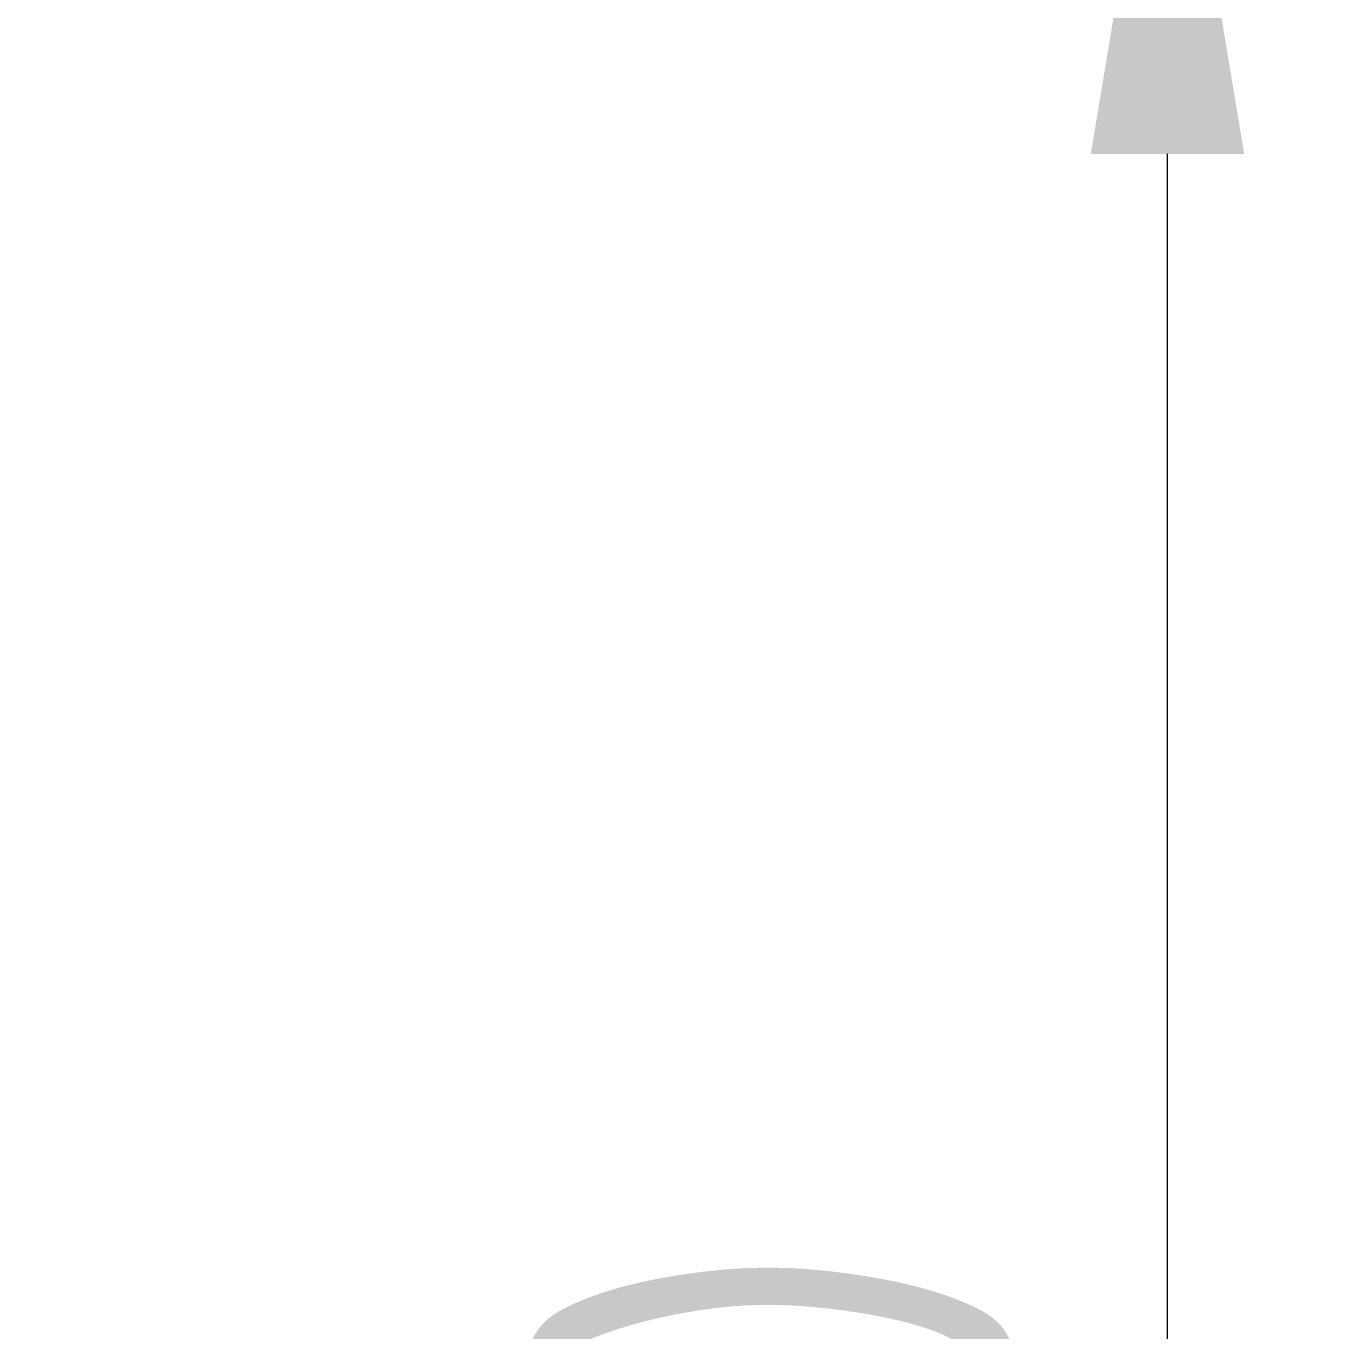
# Model space of a CAD drawing. Header units: millimetres. Extents: x -46397 to 283259, y -8690 to 23983.
# Drawn here: x 4201 to 4454.2, y 7916.1 to 8171.2 of the extents above; entities that cross this region are included whole.
import ezdxf

# ---------------------------------------------------------------- set-up
doc = ezdxf.new("R2010")
doc.units = ezdxf.units.MM
doc.layers.get('Defpoints').update_dxf_attribs({"lineweight": 0})
doc.layers.add('PHANTOM 2', color=8, linetype='Continuous', lineweight=0)
doc.styles.add('GHI CHÚ 1', font='isocp_IV25.ttf', dxfattribs={"width": 0.8})
doc.dimstyles.new('1-30SCALE', dxfattribs={"dimtxt": 75, "dimasz": 75, "dimexe": 37.5, "dimexo": 30, "dimgap": 30, "dimtad": 1, "dimtoh": 1, "dimdec": 0, "dimdsep": 46, "dimtxsty": 'GHI CHÚ 1', "dimcen": 0.09, "dimclrd": 256, "dimclre": 256, "dimclrt": 2, "dimadec": 0, "dimazin": 0, "dimtfac": 1, "dimtdec": 0, "dimtofl": 0, "dimtmove": 0, "dimatfit": 3, "dimfxl": 1, "dimlwd": 0, "dimlwe": 0, "dimarcsym": 0})

# ---------------------------------------------------------------- blocks, each defined once
blk = doc.blocks.new('*D145')
at = {"layer": 'Defpoints', "color": 0, "transparency": 16777216}
for p in [(3969.69, 8236.17, -1.5), (4424.18, 8236.17), (4195.15, 7486.17, -1.5)]:
    blk.add_point(p, dxfattribs=at)
at = {"layer": 'PHANTOM 2', "linetype": 'Continuous', "lineweight": 0, "transparency": 16777216}
for p, q in [((3999.69, 8236.17), (4454.18, 8236.17)), ((4424.18, 7576.17), (4424.18, 8146.17)), ((4225.15, 7486.17), (4454.18, 7486.17))]:
    blk.add_line(p, q, dxfattribs=at)
at = {"layer": 'PHANTOM 2', "transparency": 16777216}
for points in [[(4409.18, 8146.17), (4439.18, 8146.17), (4424.18, 8236.17)], [(4409.18, 7576.17), (4439.18, 7576.17), (4424.18, 7486.17)]]:
    blk.add_solid(points, dxfattribs=at)
at = {"layer": 'PHANTOM 2', "color": 2, "transparency": 16777216, "insert": (4346.68, 7861.17), "char_height": 95, "attachment_point": 5, "rotation": 90, "style": 'GHI CHÚ 1'}
blk.add_mtext('750', dxfattribs=at)

msp = doc.modelspace()

# ---------------------------------------------------------------- dimensions: what is measured, and where the dimension line sits
at = {"layer": 'PHANTOM 2'}
dim = msp.add_linear_dim(base=(4424.18, 8236.17), p1=(4195.15, 7486.17, -1.5), p2=(3969.69, 8236.17, -1.5), angle=90, dimstyle='1-30SCALE', override={"dimtxt": 95, "dimasz": 90, "dimexe": 30, "dimtmove": 1}, dxfattribs=at)
dim.commit()
dim.dimension.update_dxf_attribs({"geometry": '*D145', "text_midpoint": (4346.68, 7861.17)})

doc.saveas('drawing.dxf')
